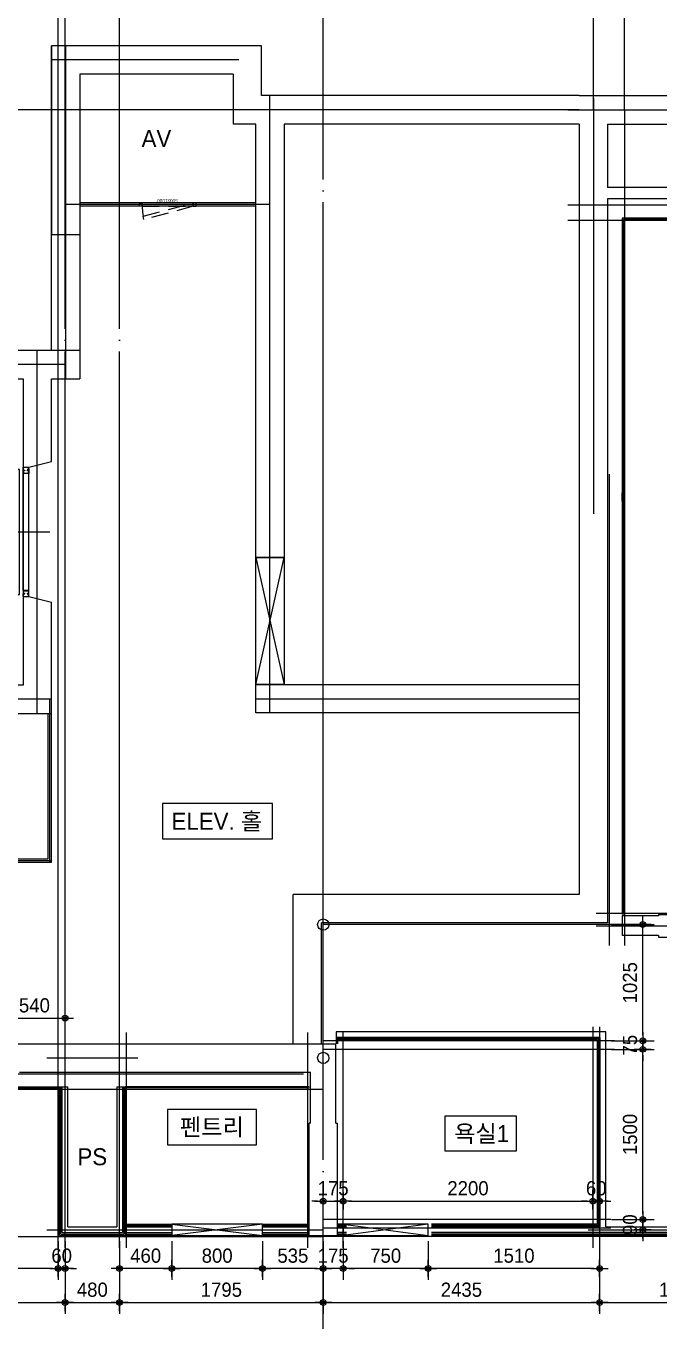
# Model space of a CAD drawing. Header units: millimetres. Extents: x 0 to 92204, y -190080 to 23760.
# Drawn here: x 69528 to 75107, y -88743 to -77329 of the extents above; entities that cross this region are included whole.
import ezdxf
from ezdxf.enums import TextEntityAlignment as Align
from ezdxf.xclip import XClip

# ---------------------------------------------------------------- set-up
doc = ezdxf.new("R2010")
doc.units = ezdxf.units.MM
doc.header["$LTSCALE"] = 100
doc.header["$XCLIPFRAME"] = 0
for name, pattern in [('AUDIT_D_220706163347-0', [0]), ('CEN', [62, 60, -1, 0, -1]), ('xr-101_102동-2F$0$HID', [2.3, 1.5, -0.8])]:
    doc.linetypes.add(name, pattern=pattern)
doc.layers.get('defpoints').update_dxf_attribs({"color": 139})
for name, color, linetype in [('A-STEEL', 4, 'Continuous'), ('AA-XXXX-DIMS', 7, 'Continuous'), ('AA-XXXX-TEXT#LEV', 3, 'Continuous'), ('CEN_CON', 1, 'CEN'), ('CEN_WALL', 12, 'CEN'), ('CONC', 2, 'Continuous'), ('DIM', 7, 'AUDIT_D_220706163347-0'), ('ELE3_CON', 7, 'Continuous'), ('ELEV-ER', 4, 'Continuous'), ('MC', 135, 'Continuous'), ('ROM', 7, 'AUDIT_D_220706163347-0'), ('WAL_DRY', 7, 'Continuous'), ('xr-101_102동-2F$0$AA-DWXM-DOOR(PS점검구)', 4, 'xr-101_102동-2F$0$HID'), ('실명', 3, 'AUDIT_D_220706163347-0'), ('실명박스', 7, 'AUDIT_D_220706163347-0'), ('창호-open', 4, 'Continuous')]:
    doc.layers.add(name, color=color, linetype=linetype)
for name, color, linetype, plot in [('AA-XXXX-MC', 153, 'AUDIT_D_220706163347-0', False), ('Defpoint', 135, 'Continuous', False), ('xr-101_102동-2F$0$DEFPOINT', 231, 'Continuous', False)]:
    doc.layers.add(name, color=color, linetype=linetype, plot=plot)
doc.styles.add('HAUD01', font='Dotum.ttf')
doc.styles.add('xr-101_102동-2F$0$HAUD01', font='Dotum.ttf')
doc.styles.add('돋움', font='Dotum.ttf')
doc.styles.add('맑은고딕', font='malgun.ttf', dxfattribs={"width": 0.9})
doc.dimstyles.new('내부100', dxfattribs={"dimscale": 50, "dimtxt": 2.5, "dimasz": 1, "dimexe": 2, "dimexo": 1, "dimgap": 1, "dimtad": 1, "dimdec": 0, "dimzin": 0, "dimdsep": 46, "dimtxsty": '돋움', "dimblk1": 'DIMDOT', "dimblk2": 'DIMDOT', "dimsah": 1, "dimcen": 0.09, "dimdle": 2, "dimclrd": 7, "dimclre": 7, "dimclrt": 3, "dimadec": 0, "dimazin": 0, "dimtfac": 1, "dimtdec": 0, "dimtix": 1, "dimtmove": 2, "dimatfit": 3, "dimldrblk": 'DIMDOT', "dimfxl": 1, "dimtolj": 1, "dimtzin": 0, "dimarcsym": 0})

# ---------------------------------------------------------------- blocks, each defined once
blk = doc.blocks.new('U-121B(확장)1', base_point=(292392, -178478))
at = {"layer": 'CEN_CON'}
for p, q in [((308882, -163323), (317557, -163323)), ((309107, -163223), (309107, -166883)), ((309247, -166533), (309247, -170688)), ((306727, -178778), (306727, -170138)), ((309482, -170503), (306727, -170503)), ((309132, -170513), (310782, -170513)), ((306727, -178778), (306727, -171453)), ((304292, -171678), (305092, -171678)), ((300552, -171818), (306727, -171818))]:
    blk.add_line(p, q, dxfattribs=at)
at = {"layer": 'CEN_WALL'}
for p, q in [((317557, -164163), (308882, -164163)), ((309162, -171403), (309162, -173353)), ((304452, -173353), (304452, -171453)), ((304932, -173353), (304932, -171453)), ((309292, -171528), (306727, -171528)), ((304292, -173193), (306727, -173193)), ((309262, -173178), (306727, -173178)), ((309062, -173193), (310781, -173193))]:
    blk.add_line(p, q, dxfattribs=at)
at = {"layer": 'CONC'}
for p, q in [((308982, -163198), (313887, -163198)), ((308982, -163448), (308982, -170238)), ((309232, -163448), (309232, -164008)), ((309232, -163448), (313687, -163448)), ((313687, -164008), (309232, -164008)), ((309232, -164108), (309232, -170488)), ((313687, -164108), (309232, -164108)), ((308982, -170238), (306727, -170238)), ((309682, -170413), (310672, -170413)), ((309682, -170413), (309682, -170426)), ((309232, -170488), (306712, -170488)), ((306712, -171553), (306712, -170488)), ((309682, -170426), (309362, -170426)), ((309362, -170426), (309362, -170600)), ((309682, -170600), (309362, -170600)), ((309682, -170600), (309682, -170613)), ((309682, -170613), (310472, -170613)), ((303912, -171553), (306839, -171553)), ((306839, -172253), (306839, -171553)), ((304052, -171803), (306615, -171803)), ((306615, -172253), (306615, -171803)), ((306602, -173243), (306602, -172253)), ((306615, -172253), (306602, -172253)), ((306839, -172253), (306852, -172253)), ((306852, -173243), (306852, -172253)), ((306602, -173243), (306852, -173243))]:
    blk.add_line(p, q, dxfattribs=at)
at = {"layer": 'Defpoint'}
for centre in [(306727, -170503), (306727, -171678)]:
    blk.add_circle(centre, 50, dxfattribs=at)
at = {"layer": 'MC'}
for p, q in [((309382, -163323), (309382, -170688)), ((317557, -164298), (308882, -164298)), ((309132, -170403), (310782, -170403)), ((309102, -171403), (309102, -173353)), ((304392, -173353), (304392, -171453)), ((304992, -173353), (304992, -171453)), ((306592, -173353), (306592, -171453)), ((306902, -173353), (306902, -171453)), ((309292, -171603), (306727, -171603)), ((300552, -171953), (306727, -171953)), ((309262, -173103), (306727, -173103)), ((300552, -173253), (306727, -173253)), ((310782, -173253), (306727, -173253))]:
    blk.add_line(p, q, dxfattribs=at)
at = {"layer": 'WAL_DRY'}
for p, q in [((309362, -164278), (309362, -170413)), ((313517, -164278), (309362, -164278)), ((309372, -164288), (309372, -170413)), ((313507, -164288), (309372, -164288)), ((309359, -166698), (309359, -166773)), ((309217, -171448), (306842, -171448)), ((306842, -171448), (306842, -171523)), ((309167, -171498), (306842, -171498)), ((309154, -171510), (306842, -171510)), ((309142, -171523), (306842, -171523)), ((306842, -171523), (306842, -171553)), ((306852, -171523), (306852, -171553)), ((309142, -173143), (309142, -171523)), ((309154, -173155), (309154, -171510)), ((309167, -173168), (309167, -171498)), ((309217, -173168), (309217, -171448)), ((303912, -171943), (304402, -171943)), ((303922, -171933), (304402, -171933)), ((304402, -173243), (304402, -171933)), ((304402, -171933), (304477, -171933)), ((304414, -173230), (304414, -171933)), ((304427, -173218), (304427, -171933)), ((304477, -173168), (304477, -171933)), ((304907, -171933), (304907, -173168)), ((304907, -171933), (304982, -171933)), ((304957, -171933), (304957, -173218)), ((304969, -171933), (304969, -173230)), ((304982, -171933), (304982, -173243)), ((306602, -171933), (304982, -171933)), ((306602, -171943), (304982, -171943)), ((304982, -173143), (305392, -173143)), ((306192, -173143), (306602, -173143)), ((306932, -173143), (306852, -173143)), ((309142, -173143), (307682, -173143)), ((304402, -173243), (304982, -173243)), ((304414, -173230), (304969, -173230)), ((304427, -173218), (304957, -173218)), ((304477, -173168), (304907, -173168)), ((304982, -173155), (305392, -173155)), ((304982, -173168), (305392, -173168)), ((304982, -173218), (305392, -173218)), ((304982, -173230), (305392, -173230)), ((304982, -173243), (305392, -173243)), ((306192, -173155), (306602, -173155)), ((306192, -173168), (306602, -173168)), ((306192, -173218), (306602, -173218)), ((306192, -173230), (306602, -173230)), ((306192, -173243), (306602, -173243)), ((306932, -173155), (306852, -173155)), ((306932, -173168), (306852, -173168)), ((306932, -173218), (306852, -173218)), ((306932, -173230), (306852, -173230)), ((306932, -173243), (306852, -173243)), ((309154, -173155), (307682, -173155)), ((309167, -173168), (307682, -173168)), ((310472, -173218), (307682, -173218)), ((310472, -173230), (307682, -173230)), ((310472, -173243), (307682, -173243)), ((309217, -173168), (310472, -173168))]:
    blk.add_line(p, q, dxfattribs=at)
blk = doc.blocks.new('ELE_17(비진입)')
at = {"layer": 'CONC', "extrusion": (0, 0, -1)}
for p, q in [((-570, -992), (-570, -1042)), ((570, -992), (570, -1042))]:
    blk.add_line(p, q, dxfattribs=at)
at = {"layer": 'defpoints'}
blk.add_lwpolyline([(-1350, 1558), (1350, 1558), (1350, -992), (-1350, -992)], close=True, dxfattribs=at)
at = {"layer": 'ELEV-ER', "color": 1, "extrusion": (0, 0, -1)}
for p, q in [((0, 1230), (0, -1227)), ((700, 1039), (-700, 1039)), ((-1150, 0), (1150, 0))]:
    blk.add_line(p, q, dxfattribs=at)
at = {"layer": 'ELEV-ER', "extrusion": (0, 0, -1)}
for p, q in [((-550, 1014), (-550, 1064)), ((-550, 1014), (-550, 1064)), ((-475, 1064), (-525, 1064)), ((-525, 1064), (-525, 1014)), ((-475, 1064), (-525, 1064)), ((-525, 1064), (-525, 1014)), ((-500, 964), (-500, 1114)), ((-500, 1114), (500, 1114)), ((-475, 1014), (-475, 1064)), ((-475, 1014), (-475, 1064)), ((475, 1014), (475, 1064)), ((475, 1064), (525, 1064)), ((500, 1114), (500, 964)), ((525, 1064), (525, 1014)), ((550, 1014), (550, 1064)), ((-525, 1014), (-475, 1014)), ((-525, 1014), (-475, 1014)), ((500, 964), (-500, 964)), ((525, 1014), (475, 1014)), ((-950, -899), (900, 851)), ((950, -899), (-900, 851)), ((-1105, 50), (-1105, -50)), ((-1005, 50), (-1005, -50)), ((1005, 50), (1005, -50)), ((1105, 50), (1105, -50)), ((-560, -819), (-560, -699)), ((-500, -699), (-500, -819)), ((500, -819), (500, -699)), ((560, -699), (560, -819)), ((-500, -819), (-560, -819)), ((-560, -819), (-500, -819)), ((560, -819), (500, -819)), ((-570, -992), (-545, -992)), ((-515, -992), (515, -992)), ((545, -992), (570, -992)), ((-570, -1042), (-555, -1042)), ((-515, -1042), (515, -1042)), ((555, -1042), (570, -1042))]:
    blk.add_line(p, q, dxfattribs=at)
for points in [[(950, 901), (950, -899), (-950, -899), (-950, 901)], [(542, -995), (518, -995), (518, -1039), (542, -1039), (542, -1027), (545, -1027), (545, -1042), (515, -1042), (515, -992), (545, -992), (545, -1007), (542, -1007)], [(-542, -995), (-518, -995), (-518, -1039), (-542, -1039), (-542, -1027), (-545, -1027), (-545, -1042), (-515, -1042), (-515, -992), (-545, -992), (-545, -1007), (-542, -1007)]]:
    blk.add_lwpolyline(points, close=True, dxfattribs=at)
blk.add_lwpolyline([(-500, -699), (-900, -699), (-900, 851), (900, 851), (900, -699), (500, -699)], dxfattribs=at)
at = {"layer": 'ELEV-ER'}
for points in [[(-550, -876), (550, -876), (550, -836), (-550, -836)], [(-550, -961), (550, -961), (550, -921), (-550, -921)], [(-555, -1042), (-545, -1042), (-545, -1032), (-555, -1032)], [(555, -1042), (545, -1042), (545, -1032), (555, -1032)]]:
    blk.add_lwpolyline(points, close=True, dxfattribs=at)
at = {"layer": 'defpoints', "extrusion": (0, 0, -1), "style": '맑은고딕', "text_generation_flag": 2, "width": 0.6}
blk.add_text('ELEV-18인승', height=150, dxfattribs=at).set_placement((0, 801), align=Align.TOP_CENTER)
blk = doc.blocks.new('A$C38A1636F')
at = {"layer": 'xr-101_102동-2F$0$AA-DWXM-DOOR(PS점검구)'}
for p, q in [((225, 0), (-225, 0)), ((-225, -30), (225, -30))]:
    blk.add_line(p, q, dxfattribs=at)
for points in [[(-250, 0), (-225, 0), (-225, -30), (-250, -30)], [(250, 0), (225, 0), (225, -30), (250, -30)], [(-210, -146), (-217, -117), (217, -1), (225, -30)]]:
    blk.add_lwpolyline(points, close=True, dxfattribs=at)
blk.add_arc((385, -21), 610, 180.8182, 189.0705, dxfattribs=at)
at = {"layer": 'xr-101_102동-2F$0$DEFPOINT', "style": 'xr-101_102동-2F$0$HAUD01'}
blk.add_text('500x1000', height=30, rotation=180, dxfattribs=at).set_placement((-3, 19), align=Align.MIDDLE_CENTER)
blk = doc.blocks.new('CO-102-28F', base_point=(243441, -43595))
at = {"layer": 'A-STEEL'}
for p, q in [((276761, -39280), (275211, -39280)), ((276761, -39310), (275211, -39310)), ((274931, -45060), (274931, -43780)), ((274961, -45090), (274961, -43780)), ((272461, -45060), (274931, -45060)), ((272461, -45090), (274961, -45090))]:
    blk.add_line(p, q, dxfattribs=at)
at = {"layer": 'CEN_CON'}
for p, q in [((275086, -37895), (275086, -40830)), ((276611, -38020), (274961, -38020)), ((276886, -43775), (276886, -38335)), ((279611, -38460), (276611, -38460)), ((276886, -39295), (275086, -39295)), ((274836, -43780), (274836, -40580)), ((275086, -40705), (271911, -40705)), ((274961, -43655), (271911, -43655)), ((274946, -45090), (274946, -43655)), ((276761, -43650), (279611, -43650)), ((272461, -45075), (274961, -45075))]:
    blk.add_line(p, q, dxfattribs=at)
at = {"layer": 'CONC', "color": 2}
for p, q in [((274961, -37895), (274961, -39560)), ((275211, -38145), (275211, -39560)), ((274961, -39560), (275211, -39560)), ((275211, -40580), (271911, -40580)), ((275211, -40580), (275211, -40830)), ((274961, -40830), (275211, -40830)), ((274961, -41560), (274961, -40830)), ((274961, -43780), (274961, -42800)), ((272461, -43780), (274961, -43780))]:
    blk.add_line(p, q, dxfattribs=at)
at = {"layer": 'CONC', "linetype": 'ByBlock'}
for p, q in [((276611, -37895), (274961, -37895)), ((276811, -37895), (276611, -37895)), ((276811, -38335), (276811, -37895)), ((276561, -38145), (275211, -38145)), ((276561, -38145), (276561, -38585)), ((279611, -38335), (276811, -38335)), ((276761, -38585), (276561, -38585)), ((279611, -38585), (277011, -38585))]:
    blk.add_line(p, q, dxfattribs=at)
at = {"layer": 'CONC'}
for p, q in [((276761, -42405), (276761, -38585)), ((277011, -38585), (277011, -42405)), ((274761, -41610), (274961, -41560)), ((277011, -42405), (276761, -42405)), ((274761, -42750), (274961, -42800)), ((276761, -43775), (276761, -43525)), ((276761, -43525), (279611, -43525)), ((279611, -43775), (276761, -43775)), ((277091, -46690), (277091, -45375)), ((277356, -45375), (277091, -45375))]:
    blk.add_line(p, q, dxfattribs=at)
at = {"layer": 'Defpoint'}
blk.add_circle((277356, -46815), 50, dxfattribs=at)
at = {"layer": 'defpoints'}
for p in [(276811, -37895), (274961, -40580)]:
    blk.add_line(p, (274961, -37895), dxfattribs=at)
at = {"layer": 'ELE3_CON'}
blk.add_line((275211, -39560), (275211, -40580), dxfattribs=at)
at = {"rotation": 90}
blk.add_blockref('ELE_17(비진입)', (273720, -42180), dxfattribs=at)
at = {"layer": 'AA-XXXX-TEXT#LEV'}
blk.add_blockref('A$C38A1636F', (275986, -39280), dxfattribs=at)
blk = doc.blocks.new('DIMDOT')
at = {"layer": 'AA-XXXX-DIMS'}
for p, q in [((-1.5, 0), (1.5, 0)), ((0, -1.5), (0, 1.5))]:
    blk.add_line(p, q, dxfattribs=at)
for radius in [0.5, 0.25]:
    blk.add_circle((0, 0), radius, dxfattribs=at)
blk = doc.blocks.new('*D958')
at = {"layer": 'defpoints', "color": 0, "transparency": 16777216}
for p in [(73073, -87988), (74583, -87988), (73073, -88279)]:
    blk.add_point(p, dxfattribs=at)
at = {"layer": 'DIM', "color": 7, "lineweight": -2, "transparency": 16777216}
for p, q in [((73073, -88038), (73073, -88379)), ((74583, -88038), (74583, -88379)), ((74533, -88279), (73123, -88279))]:
    blk.add_line(p, q, dxfattribs=at)
at = {"layer": 'DIM', "color": 7, "lineweight": -2, "transparency": 16777216, "xscale": 50, "yscale": 50, "zscale": 50, "rotation": 180}
blk.add_blockref('DIMDOT', (73073, -88279), dxfattribs=at)
at = {"layer": 'DIM', "color": 7, "lineweight": -2, "transparency": 16777216, "xscale": 50, "yscale": 50, "zscale": 50}
blk.add_blockref('DIMDOT', (74583, -88279), dxfattribs=at)
at = {"layer": 'DIM', "color": 3, "transparency": 16777216, "insert": (73828, -88167), "char_height": 125, "attachment_point": 5, "style": '돋움'}
blk.add_mtext('\\A1;1510', dxfattribs=at)
blk = doc.blocks.new('*D959')
at = {"layer": 'defpoints', "color": 0, "transparency": 16777216}
for p in [(72323, -87988), (73073, -87988), (72323, -88279)]:
    blk.add_point(p, dxfattribs=at)
at = {"layer": 'DIM', "color": 7, "lineweight": -2, "transparency": 16777216}
for p, q in [((72323, -88038), (72323, -88379)), ((73073, -88038), (73073, -88379)), ((73023, -88279), (72373, -88279))]:
    blk.add_line(p, q, dxfattribs=at)
at = {"layer": 'DIM', "color": 7, "lineweight": -2, "transparency": 16777216, "xscale": 50, "yscale": 50, "zscale": 50, "rotation": 180}
blk.add_blockref('DIMDOT', (72323, -88279), dxfattribs=at)
at = {"layer": 'DIM', "color": 7, "lineweight": -2, "transparency": 16777216, "xscale": 50, "yscale": 50, "zscale": 50}
blk.add_blockref('DIMDOT', (73073, -88279), dxfattribs=at)
at = {"layer": 'DIM', "color": 3, "transparency": 16777216, "insert": (72698, -88167), "char_height": 125, "attachment_point": 5, "style": '돋움'}
blk.add_mtext('\\A1;750', dxfattribs=at)
blk = doc.blocks.new('*D960')
at = {"layer": 'defpoints', "color": 0, "transparency": 16777216}
for p in [(72148, -87988), (72323, -87988), (72148, -88279)]:
    blk.add_point(p, dxfattribs=at)
at = {"layer": 'DIM', "color": 7, "lineweight": -2, "transparency": 16777216}
for p, q in [((72148, -88038), (72148, -88379)), ((72323, -88038), (72323, -88379)), ((72098, -88279), (72048, -88279)), ((72323, -88279), (72148, -88279)), ((72373, -88279), (72423, -88279))]:
    blk.add_line(p, q, dxfattribs=at)
at = {"layer": 'DIM', "color": 7, "lineweight": -2, "transparency": 16777216, "xscale": 50, "yscale": 50, "zscale": 50}
blk.add_blockref('DIMDOT', (72148, -88279), dxfattribs=at)
at = {"layer": 'DIM', "color": 7, "lineweight": -2, "transparency": 16777216, "xscale": 50, "yscale": 50, "zscale": 50, "rotation": 180}
blk.add_blockref('DIMDOT', (72323, -88279), dxfattribs=at)
at = {"layer": 'DIM', "color": 3, "transparency": 16777216, "insert": (72235, -88167), "char_height": 125, "attachment_point": 5, "style": '돋움'}
blk.add_mtext('\\A1;175', dxfattribs=at)
blk = doc.blocks.new('*D961')
at = {"layer": 'defpoints', "color": 0, "transparency": 16777216}
for p in [(71613, -87988), (72148, -87988), (71613, -88279)]:
    blk.add_point(p, dxfattribs=at)
at = {"layer": 'DIM', "color": 7, "lineweight": -2, "transparency": 16777216}
for p, q in [((71613, -88038), (71613, -88379)), ((72148, -88038), (72148, -88379)), ((72098, -88279), (71663, -88279))]:
    blk.add_line(p, q, dxfattribs=at)
at = {"layer": 'DIM', "color": 7, "lineweight": -2, "transparency": 16777216, "xscale": 50, "yscale": 50, "zscale": 50, "rotation": 180}
blk.add_blockref('DIMDOT', (71613, -88279), dxfattribs=at)
at = {"layer": 'DIM', "color": 7, "lineweight": -2, "transparency": 16777216, "xscale": 50, "yscale": 50, "zscale": 50}
blk.add_blockref('DIMDOT', (72148, -88279), dxfattribs=at)
at = {"layer": 'DIM', "color": 3, "transparency": 16777216, "insert": (71880, -88167), "char_height": 125, "attachment_point": 5, "style": '돋움'}
blk.add_mtext('\\A1;535', dxfattribs=at)
blk = doc.blocks.new('*D974')
at = {"layer": 'defpoints', "color": 0, "transparency": 16777216}
for p in [(70813, -87988), (71613, -87988), (70813, -88279)]:
    blk.add_point(p, dxfattribs=at)
at = {"layer": 'DIM', "color": 7, "lineweight": -2, "transparency": 16777216}
for p, q in [((70813, -88038), (70813, -88379)), ((71613, -88038), (71613, -88379)), ((71563, -88279), (70863, -88279))]:
    blk.add_line(p, q, dxfattribs=at)
at = {"layer": 'DIM', "color": 7, "lineweight": -2, "transparency": 16777216, "xscale": 50, "yscale": 50, "zscale": 50, "rotation": 180}
blk.add_blockref('DIMDOT', (70813, -88279), dxfattribs=at)
at = {"layer": 'DIM', "color": 7, "lineweight": -2, "transparency": 16777216, "xscale": 50, "yscale": 50, "zscale": 50}
blk.add_blockref('DIMDOT', (71613, -88279), dxfattribs=at)
at = {"layer": 'DIM', "color": 3, "transparency": 16777216, "insert": (71213, -88167), "char_height": 125, "attachment_point": 5, "style": '돋움'}
blk.add_mtext('\\A1;800', dxfattribs=at)
blk = doc.blocks.new('*D975')
at = {"layer": 'defpoints', "color": 0, "transparency": 16777216}
for p in [(70353, -87988), (70813, -87988), (70353, -88279)]:
    blk.add_point(p, dxfattribs=at)
at = {"layer": 'DIM', "color": 7, "lineweight": -2, "transparency": 16777216}
for p, q in [((70353, -88038), (70353, -88379)), ((70813, -88038), (70813, -88379)), ((70763, -88279), (70403, -88279))]:
    blk.add_line(p, q, dxfattribs=at)
at = {"layer": 'DIM', "color": 7, "lineweight": -2, "transparency": 16777216, "xscale": 50, "yscale": 50, "zscale": 50, "rotation": 180}
blk.add_blockref('DIMDOT', (70353, -88279), dxfattribs=at)
at = {"layer": 'DIM', "color": 7, "lineweight": -2, "transparency": 16777216, "xscale": 50, "yscale": 50, "zscale": 50}
blk.add_blockref('DIMDOT', (70813, -88279), dxfattribs=at)
at = {"layer": 'DIM', "color": 3, "transparency": 16777216, "insert": (70583, -88167), "char_height": 125, "attachment_point": 5, "style": '돋움'}
blk.add_mtext('\\A1;460', dxfattribs=at)
blk = doc.blocks.new('*D976')
at = {"layer": 'defpoints', "color": 0, "transparency": 16777216}
for p in [(69813, -87988), (69873, -87988), (69813, -88279)]:
    blk.add_point(p, dxfattribs=at)
at = {"layer": 'DIM', "color": 7, "lineweight": -2, "transparency": 16777216}
for p, q in [((69813, -88038), (69813, -88379)), ((69873, -88038), (69873, -88379)), ((69763, -88279), (69713, -88279)), ((69873, -88279), (69813, -88279)), ((69923, -88279), (69973, -88279))]:
    blk.add_line(p, q, dxfattribs=at)
at = {"layer": 'DIM', "color": 7, "lineweight": -2, "transparency": 16777216, "xscale": 50, "yscale": 50, "zscale": 50}
blk.add_blockref('DIMDOT', (69813, -88279), dxfattribs=at)
at = {"layer": 'DIM', "color": 7, "lineweight": -2, "transparency": 16777216, "xscale": 50, "yscale": 50, "zscale": 50, "rotation": 180}
blk.add_blockref('DIMDOT', (69873, -88279), dxfattribs=at)
at = {"layer": 'DIM', "color": 3, "transparency": 16777216, "insert": (69843, -88167), "char_height": 125, "attachment_point": 5, "style": '돋움'}
blk.add_mtext('\\A1;60', dxfattribs=at)
blk = doc.blocks.new('*D977')
at = {"layer": 'defpoints', "color": 0, "transparency": 16777216}
for p in [(68213, -87988), (69813, -87988), (68213, -88279)]:
    blk.add_point(p, dxfattribs=at)
at = {"layer": 'DIM', "color": 7, "lineweight": -2, "transparency": 16777216}
for p, q in [((68213, -88038), (68213, -88379)), ((69813, -88038), (69813, -88379)), ((69763, -88279), (68263, -88279))]:
    blk.add_line(p, q, dxfattribs=at)
at = {"layer": 'DIM', "color": 7, "lineweight": -2, "transparency": 16777216, "xscale": 50, "yscale": 50, "zscale": 50, "rotation": 180}
blk.add_blockref('DIMDOT', (68213, -88279), dxfattribs=at)
at = {"layer": 'DIM', "color": 7, "lineweight": -2, "transparency": 16777216, "xscale": 50, "yscale": 50, "zscale": 50}
blk.add_blockref('DIMDOT', (69813, -88279), dxfattribs=at)
at = {"layer": 'DIM', "color": 3, "transparency": 16777216, "insert": (69013, -88167), "char_height": 125, "attachment_point": 5, "style": '돋움'}
blk.add_mtext('\\A1;1600', dxfattribs=at)
blk = doc.blocks.new('*D985')
at = {"layer": 'defpoints', "color": 0, "transparency": 16777216}
for p in [(68153, -87988), (69873, -87988), (69873, -88579)]:
    blk.add_point(p, dxfattribs=at)
at = {"layer": 'DIM', "color": 7, "lineweight": -2, "transparency": 16777216}
for p, q in [((68153, -88038), (68153, -88679)), ((69873, -88038), (69873, -88679)), ((68203, -88579), (69823, -88579))]:
    blk.add_line(p, q, dxfattribs=at)
at = {"layer": 'DIM', "color": 7, "lineweight": -2, "transparency": 16777216, "xscale": 50, "yscale": 50, "zscale": 50, "rotation": 180}
blk.add_blockref('DIMDOT', (68153, -88579), dxfattribs=at)
at = {"layer": 'DIM', "color": 7, "lineweight": -2, "transparency": 16777216, "xscale": 50, "yscale": 50, "zscale": 50}
blk.add_blockref('DIMDOT', (69873, -88579), dxfattribs=at)
at = {"layer": 'DIM', "color": 3, "transparency": 16777216, "insert": (69013, -88467), "char_height": 125, "attachment_point": 5, "style": '돋움'}
blk.add_mtext('\\A1;1720', dxfattribs=at)
blk = doc.blocks.new('*D986')
at = {"layer": 'defpoints', "color": 0, "transparency": 16777216}
for p in [(69873, -87988), (70353, -87988), (70353, -88579)]:
    blk.add_point(p, dxfattribs=at)
at = {"layer": 'DIM', "color": 7, "lineweight": -2, "transparency": 16777216}
for p, q in [((69873, -88038), (69873, -88679)), ((70353, -88038), (70353, -88679)), ((69923, -88579), (70303, -88579))]:
    blk.add_line(p, q, dxfattribs=at)
at = {"layer": 'DIM', "color": 7, "lineweight": -2, "transparency": 16777216, "xscale": 50, "yscale": 50, "zscale": 50, "rotation": 180}
blk.add_blockref('DIMDOT', (69873, -88579), dxfattribs=at)
at = {"layer": 'DIM', "color": 7, "lineweight": -2, "transparency": 16777216, "xscale": 50, "yscale": 50, "zscale": 50}
blk.add_blockref('DIMDOT', (70353, -88579), dxfattribs=at)
at = {"layer": 'DIM', "color": 3, "transparency": 16777216, "insert": (70113, -88467), "char_height": 125, "attachment_point": 5, "style": '돋움'}
blk.add_mtext('\\A1;480', dxfattribs=at)
blk = doc.blocks.new('*D987')
at = {"layer": 'defpoints', "color": 0, "transparency": 16777216}
for p in [(70353, -87988), (72148, -87988), (72148, -88579)]:
    blk.add_point(p, dxfattribs=at)
at = {"layer": 'DIM', "color": 7, "lineweight": -2, "transparency": 16777216}
for p, q in [((70353, -88038), (70353, -88679)), ((72148, -88038), (72148, -88679)), ((70403, -88579), (72098, -88579))]:
    blk.add_line(p, q, dxfattribs=at)
at = {"layer": 'DIM', "color": 7, "lineweight": -2, "transparency": 16777216, "xscale": 50, "yscale": 50, "zscale": 50, "rotation": 180}
blk.add_blockref('DIMDOT', (70353, -88579), dxfattribs=at)
at = {"layer": 'DIM', "color": 7, "lineweight": -2, "transparency": 16777216, "xscale": 50, "yscale": 50, "zscale": 50}
blk.add_blockref('DIMDOT', (72148, -88579), dxfattribs=at)
at = {"layer": 'DIM', "color": 3, "transparency": 16777216, "insert": (71250, -88467), "char_height": 125, "attachment_point": 5, "style": '돋움'}
blk.add_mtext('\\A1;1795', dxfattribs=at)
blk = doc.blocks.new('*D988')
at = {"layer": 'defpoints', "color": 0, "transparency": 16777216}
for p in [(72148, -87988), (74583, -87988), (74583, -88579)]:
    blk.add_point(p, dxfattribs=at)
at = {"layer": 'DIM', "color": 7, "lineweight": -2, "transparency": 16777216}
for p, q in [((72148, -88038), (72148, -88679)), ((74583, -88038), (74583, -88679)), ((72198, -88579), (74533, -88579))]:
    blk.add_line(p, q, dxfattribs=at)
at = {"layer": 'DIM', "color": 7, "lineweight": -2, "transparency": 16777216, "xscale": 50, "yscale": 50, "zscale": 50, "rotation": 180}
blk.add_blockref('DIMDOT', (72148, -88579), dxfattribs=at)
at = {"layer": 'DIM', "color": 7, "lineweight": -2, "transparency": 16777216, "xscale": 50, "yscale": 50, "zscale": 50}
blk.add_blockref('DIMDOT', (74583, -88579), dxfattribs=at)
at = {"layer": 'DIM', "color": 3, "transparency": 16777216, "insert": (73365, -88467), "char_height": 125, "attachment_point": 5, "style": '돋움'}
blk.add_mtext('\\A1;2435', dxfattribs=at)
blk = doc.blocks.new('*D989')
at = {"layer": 'defpoints', "color": 0, "transparency": 16777216}
for p in [(74583, -87988), (75993, -87988), (75993, -88579)]:
    blk.add_point(p, dxfattribs=at)
at = {"layer": 'DIM', "color": 7, "lineweight": -2, "transparency": 16777216}
for p, q in [((74583, -88038), (74583, -88679)), ((75993, -88038), (75993, -88679)), ((74633, -88579), (75943, -88579))]:
    blk.add_line(p, q, dxfattribs=at)
at = {"layer": 'DIM', "color": 7, "lineweight": -2, "transparency": 16777216, "xscale": 50, "yscale": 50, "zscale": 50, "rotation": 180}
blk.add_blockref('DIMDOT', (74583, -88579), dxfattribs=at)
at = {"layer": 'DIM', "color": 7, "lineweight": -2, "transparency": 16777216, "xscale": 50, "yscale": 50, "zscale": 50}
blk.add_blockref('DIMDOT', (75993, -88579), dxfattribs=at)
at = {"layer": 'DIM', "color": 3, "transparency": 16777216, "insert": (75288, -88467), "char_height": 125, "attachment_point": 5, "style": '돋움'}
blk.add_mtext('\\A1;1410', dxfattribs=at)
blk = doc.blocks.new('*D990')
at = {"layer": 'defpoints', "color": 0, "transparency": 16777216}
for p in [(72148, -87685), (72323, -87685), (72323, -87685)]:
    blk.add_point(p, dxfattribs=at)
at = {"layer": 'DIM', "color": 7, "lineweight": -2, "transparency": 16777216}
for p, q in [((72148, -87635), (72148, -87585)), ((72323, -87635), (72323, -87585)), ((72098, -87685), (72048, -87685)), ((72148, -87685), (72323, -87685)), ((72373, -87685), (72423, -87685))]:
    blk.add_line(p, q, dxfattribs=at)
at = {"layer": 'DIM', "color": 7, "lineweight": -2, "transparency": 16777216, "xscale": 50, "yscale": 50, "zscale": 50}
blk.add_blockref('DIMDOT', (72148, -87685), dxfattribs=at)
at = {"layer": 'DIM', "color": 7, "lineweight": -2, "transparency": 16777216, "xscale": 50, "yscale": 50, "zscale": 50, "rotation": 180}
blk.add_blockref('DIMDOT', (72323, -87685), dxfattribs=at)
at = {"layer": 'DIM', "color": 3, "transparency": 16777216, "insert": (72235, -87573), "char_height": 125, "attachment_point": 5, "style": '돋움'}
blk.add_mtext('\\A1;175', dxfattribs=at)
blk = doc.blocks.new('*D991')
at = {"layer": 'defpoints', "color": 0, "transparency": 16777216}
for p in [(72323, -87685), (74523, -87685), (74523, -87685)]:
    blk.add_point(p, dxfattribs=at)
at = {"layer": 'DIM', "color": 7, "lineweight": -2, "transparency": 16777216}
for p, q in [((72323, -87635), (72323, -87585)), ((74523, -87635), (74523, -87585)), ((72373, -87685), (74473, -87685))]:
    blk.add_line(p, q, dxfattribs=at)
at = {"layer": 'DIM', "color": 7, "lineweight": -2, "transparency": 16777216, "xscale": 50, "yscale": 50, "zscale": 50, "rotation": 180}
blk.add_blockref('DIMDOT', (72323, -87685), dxfattribs=at)
at = {"layer": 'DIM', "color": 7, "lineweight": -2, "transparency": 16777216, "xscale": 50, "yscale": 50, "zscale": 50}
blk.add_blockref('DIMDOT', (74523, -87685), dxfattribs=at)
at = {"layer": 'DIM', "color": 3, "transparency": 16777216, "insert": (73423, -87573), "char_height": 125, "attachment_point": 5, "style": '돋움'}
blk.add_mtext('\\A1;2200', dxfattribs=at)
blk = doc.blocks.new('*D992')
at = {"layer": 'defpoints', "color": 0, "transparency": 16777216}
for p in [(74523, -87685), (74583, -87685), (74583, -87685)]:
    blk.add_point(p, dxfattribs=at)
at = {"layer": 'DIM', "color": 7, "lineweight": -2, "transparency": 16777216}
for p, q in [((74523, -87635), (74523, -87585)), ((74583, -87635), (74583, -87585)), ((74473, -87685), (74423, -87685)), ((74523, -87685), (74583, -87685)), ((74633, -87685), (74683, -87685))]:
    blk.add_line(p, q, dxfattribs=at)
at = {"layer": 'DIM', "color": 7, "lineweight": -2, "transparency": 16777216, "xscale": 50, "yscale": 50, "zscale": 50}
blk.add_blockref('DIMDOT', (74523, -87685), dxfattribs=at)
at = {"layer": 'DIM', "color": 7, "lineweight": -2, "transparency": 16777216, "xscale": 50, "yscale": 50, "zscale": 50, "rotation": 180}
blk.add_blockref('DIMDOT', (74583, -87685), dxfattribs=at)
at = {"layer": 'DIM', "color": 3, "transparency": 16777216, "insert": (74553, -87573), "char_height": 125, "attachment_point": 5, "style": '돋움'}
blk.add_mtext('\\A1;60', dxfattribs=at)
blk = doc.blocks.new('*D998')
at = {"layer": 'defpoints', "color": 0, "transparency": 16777216}
for p in [(74638, -87848), (74963, -87848), (74638, -87938)]:
    blk.add_point(p, dxfattribs=at)
at = {"layer": 'DIM', "color": 7, "lineweight": -2, "transparency": 16777216}
for p, q in [((74963, -87798), (74963, -87748)), ((74688, -87848), (75063, -87848)), ((74963, -87938), (74963, -87848)), ((74688, -87938), (75063, -87938)), ((74963, -87988), (74963, -88038))]:
    blk.add_line(p, q, dxfattribs=at)
at = {"layer": 'DIM', "color": 7, "lineweight": -2, "transparency": 16777216, "xscale": 50, "yscale": 50, "zscale": 50}
for p, rotation in [((74963, -87848), 270), ((74963, -87938), 90)]:
    blk.add_blockref('DIMDOT', p, dxfattribs=dict(at, rotation=rotation))
at = {"layer": 'DIM', "color": 3, "transparency": 16777216, "insert": (74851, -87893), "char_height": 125, "attachment_point": 5, "rotation": 90, "style": '돋움'}
blk.add_mtext('\\A1;90', dxfattribs=at)
blk = doc.blocks.new('*D999')
at = {"layer": 'defpoints', "color": 0, "transparency": 16777216}
for p in [(74638, -86348), (74963, -86348), (74638, -87848)]:
    blk.add_point(p, dxfattribs=at)
at = {"layer": 'DIM', "color": 7, "lineweight": -2, "transparency": 16777216}
for p, q in [((74688, -86348), (75063, -86348)), ((74963, -87798), (74963, -86398)), ((74688, -87848), (75063, -87848))]:
    blk.add_line(p, q, dxfattribs=at)
at = {"layer": 'DIM', "color": 7, "lineweight": -2, "transparency": 16777216, "xscale": 50, "yscale": 50, "zscale": 50}
for p, rotation in [((74963, -86348), 90), ((74963, -87848), 270)]:
    blk.add_blockref('DIMDOT', p, dxfattribs=dict(at, rotation=rotation))
at = {"layer": 'DIM', "color": 3, "transparency": 16777216, "insert": (74851, -87098), "char_height": 125, "attachment_point": 5, "rotation": 90, "style": '돋움'}
blk.add_mtext('\\A1;1500', dxfattribs=at)
blk = doc.blocks.new('*D1000')
at = {"layer": 'defpoints', "color": 0, "transparency": 16777216}
for p in [(74638, -86273), (74963, -86273), (74638, -86348)]:
    blk.add_point(p, dxfattribs=at)
at = {"layer": 'DIM', "color": 7, "lineweight": -2, "transparency": 16777216}
for p, q in [((74963, -86223), (74963, -86173)), ((74688, -86273), (75063, -86273)), ((74963, -86348), (74963, -86273)), ((74688, -86348), (75063, -86348)), ((74963, -86398), (74963, -86448))]:
    blk.add_line(p, q, dxfattribs=at)
at = {"layer": 'DIM', "color": 7, "lineweight": -2, "transparency": 16777216, "xscale": 50, "yscale": 50, "zscale": 50}
for p, rotation in [((74963, -86273), 270), ((74963, -86348), 90)]:
    blk.add_blockref('DIMDOT', p, dxfattribs=dict(at, rotation=rotation))
at = {"layer": 'DIM', "color": 3, "transparency": 16777216, "insert": (74851, -86311), "char_height": 125, "attachment_point": 5, "rotation": 90, "style": '돋움'}
blk.add_mtext('\\A1;75', dxfattribs=at)
blk = doc.blocks.new('*D1001')
at = {"layer": 'defpoints', "color": 0, "transparency": 16777216}
for p in [(74638, -85248), (74963, -85248), (74638, -86273)]:
    blk.add_point(p, dxfattribs=at)
at = {"layer": 'DIM', "color": 7, "lineweight": -2, "transparency": 16777216}
for p, q in [((74688, -85248), (75063, -85248)), ((74963, -86223), (74963, -85298)), ((74688, -86273), (75063, -86273))]:
    blk.add_line(p, q, dxfattribs=at)
at = {"layer": 'DIM', "color": 7, "lineweight": -2, "transparency": 16777216, "xscale": 50, "yscale": 50, "zscale": 50}
for p, rotation in [((74963, -85248), 90), ((74963, -86273), 270)]:
    blk.add_blockref('DIMDOT', p, dxfattribs=dict(at, rotation=rotation))
at = {"layer": 'DIM', "color": 3, "transparency": 16777216, "insert": (74851, -85761), "char_height": 125, "attachment_point": 5, "rotation": 90, "style": '돋움'}
blk.add_mtext('\\A1;1025', dxfattribs=at)
blk = doc.blocks.new('*D1053')
at = {"layer": 'defpoints', "color": 0, "transparency": 16777216}
for p in [(69873, -86073), (69333, -86298), (69873, -86298)]:
    blk.add_point(p, dxfattribs=at)
at = {"layer": 'DIM', "color": 7, "lineweight": -2, "transparency": 16777216}
for p, q in [((69333, -86248), (69333, -85973)), ((69873, -86248), (69873, -85973)), ((69383, -86073), (69823, -86073))]:
    blk.add_line(p, q, dxfattribs=at)
at = {"layer": 'DIM', "color": 7, "lineweight": -2, "transparency": 16777216, "xscale": 50, "yscale": 50, "zscale": 50, "rotation": 180}
blk.add_blockref('DIMDOT', (69333, -86073), dxfattribs=at)
at = {"layer": 'DIM', "color": 7, "lineweight": -2, "transparency": 16777216, "xscale": 50, "yscale": 50, "zscale": 50}
blk.add_blockref('DIMDOT', (69873, -86073), dxfattribs=at)
at = {"layer": 'DIM', "color": 3, "transparency": 16777216, "insert": (69603, -85961), "char_height": 125, "attachment_point": 5, "style": '돋움'}
blk.add_mtext('\\A1;540', dxfattribs=at)

msp = doc.modelspace()

# ---------------------------------------------------------------- linework, layer by layer
at = {"layer": 'AA-XXXX-MC'}
for p, q in [((69812.8, -86198.4), (69812.8, -77003.4)), ((74802.8, -78068.4), (74802.8, -77003.4))]:
    msp.add_line(p, q, dxfattribs=at)
at = {"layer": 'CEN_CON'}
for p, q in [((69872.8, -86198.4), (69872.8, -77003.4)), ((70352.8, -86198.4), (70352.8, -77003.4)), ((72147.8, -84883.4), (72147.8, -77003.4)), ((74527.8, -78068.4), (74527.8, -77003.4)), ((71402.8, -78068.4), (56658.1, -78068.4))]:
    msp.add_line(p, q, dxfattribs=at)
at = {"layer": '실명박스'}
for points in [[(70731.4, -84180.2), (70731.4, -84492.7), (71700.5, -84492.7), (71700.5, -84180.2)], [(70776.8, -86877.7), (70776.8, -87190.2), (71558.4, -87190.2), (71558.4, -86877.7)], [(73847.4, -86934.3), (73847.4, -87246.8), (73222.4, -87246.8), (73222.4, -86934.3)]]:
    msp.add_lwpolyline(points, close=True, dxfattribs=at)
at = {"layer": '창호-open'}
for p, q in [((71552.8, -83133.4), (71802.8, -82013.4)), ((71552.8, -82013.4), (71802.8, -83133.4)), ((71612.8, -87888.4), (70812.8, -87988.4)), ((70812.8, -87888.4), (71612.8, -87988.4)), ((73072.8, -87888.4), (72322.8, -87988.4)), ((72322.8, -87888.4), (73072.8, -87988.4))]:
    msp.add_line(p, q, dxfattribs=at)
for points in [[(71552.8, -82013.4), (71802.8, -82013.4), (71802.8, -83133.4), (71552.8, -83133.4)], [(70812.8, -87988.4), (71612.8, -87988.4), (71612.8, -87888.4), (70812.8, -87888.4)], [(72322.8, -87988.4), (73072.8, -87988.4), (73072.8, -87888.4), (72322.8, -87888.4)]]:
    msp.add_lwpolyline(points, close=True, dxfattribs=at)

# ---------------------------------------------------------------- block references
ref = msp.add_blockref('CO-102-28F', (38232.8, -83203.4))
XClip(ref).set_block_clipping_path([(261941.6864388323, -53915.4314148592), (288266.4609298514, -37395.4314165701)])
ref = msp.add_blockref('U-121B(확장)1', (57812.8, -93223.4))
XClip(ref).set_block_clipping_path([(291236.9970359709, -178777.7726251345), (317561.77152699, -162257.7726268454)])

# ---------------------------------------------------------------- texts
at = {"layer": 'ROM', "color": 3, "style": 'HAUD01'}
for s, p in [('AV', (70677.8, -78320.9)), ('PS', (70112.8, -87294.6))]:
    msp.add_text(s, height=150, dxfattribs=at).set_placement(p, align=Align.MIDDLE)
at = {"layer": '실명', "style": 'HAUD01'}
for s, p in [('ELEV. 홀', (71210.5, -84334.2)), ('펜트리', (71166.2, -87031.7)), ('욕실1', (73543.1, -87088.6))]:
    msp.add_text(s, height=150, dxfattribs=at).set_placement(p, align=Align.MIDDLE)

# ---------------------------------------------------------------- dimensions: what is measured, and where the dimension line sits
at = {"layer": 'DIM'}
for base, p1, p2, angle, picture, middle in [((74963.3, -85248.4), (74637.8, -86273.4), (74637.8, -85248.4), 270, '*D1001', (74850.7, -85760.9)), ((69872.8, -86073.1), (69332.8, -86298.4), (69872.8, -86298.4), 0, '*D1053', (69602.8, -85960.6)), ((74963.3, -86273.4), (74637.8, -86348.4), (74637.8, -86273.4), 270, '*D1000', (74850.7, -86310.9)), ((74963.3, -86348.4), (74637.8, -87848.4), (74637.8, -86348.4), 270, '*D999', (74850.7, -87098.4)), ((72322.8, -87685.2), (72147.8, -87685.2), (72322.8, -87685.2), 180, '*D990', (72235.3, -87572.6)), ((74522.8, -87685.2), (72322.8, -87685.2), (74522.8, -87685.2), 180, '*D991', (73422.8, -87572.6)), ((74582.8, -87685.2), (74522.8, -87685.2), (74582.8, -87685.2), 180, '*D992', (74552.8, -87572.6)), ((74963.3, -87848.4), (74637.8, -87938.4), (74637.8, -87848.4), 270, '*D998', (74850.7, -87893.4)), ((69872.8, -88579.4), (68152.8, -87988.4), (69872.8, -87988.4), 180, '*D985', (69012.8, -88466.9)), ((68212.8, -88279.4), (69812.8, -87988.4), (68212.8, -87988.4), 180, '*D977', (69012.8, -88166.9)), ((69812.8, -88279.4), (69872.8, -87988.4), (69812.8, -87988.4), 180, '*D976', (69842.8, -88166.9)), ((70352.8, -88579.4), (69872.8, -87988.4), (70352.8, -87988.4), 180, '*D986', (70112.8, -88466.9)), ((70352.8, -88279.4), (70812.8, -87988.4), (70352.8, -87988.4), 180, '*D975', (70582.8, -88166.9)), ((72147.8, -88579.4), (70352.8, -87988.4), (72147.8, -87988.4), 180, '*D987', (71250.3, -88466.9)), ((70812.8, -88279.4), (71612.8, -87988.4), (70812.8, -87988.4), 180, '*D974', (71212.8, -88166.9)), ((71612.8, -88279.4), (72147.8, -87988.4), (71612.8, -87988.4), 180, '*D961', (71880.3, -88166.9)), ((72147.8, -88279.4), (72322.8, -87988.4), (72147.8, -87988.4), 180, '*D960', (72235.3, -88166.9)), ((74582.8, -88579.4), (72147.8, -87988.4), (74582.8, -87988.4), 180, '*D988', (73365.3, -88466.9)), ((72322.8, -88279.4), (73072.8, -87988.4), (72322.8, -87988.4), 180, '*D959', (72697.8, -88166.9)), ((73072.8, -88279.4), (74582.8, -87988.4), (73072.8, -87988.4), 180, '*D958', (73827.8, -88166.9)), ((75992.8, -88579.4), (74582.8, -87988.4), (75992.8, -87988.4), 180, '*D989', (75287.8, -88466.9))]:
    dim = msp.add_linear_dim(base=base, p1=p1, p2=p2, angle=angle, dimstyle='내부100', override={"dimscale": 50}, dxfattribs=at)
    dim.commit()
    dim.dimension.update_dxf_attribs({"geometry": picture, "text_midpoint": middle})

doc.saveas('drawing.dxf')
